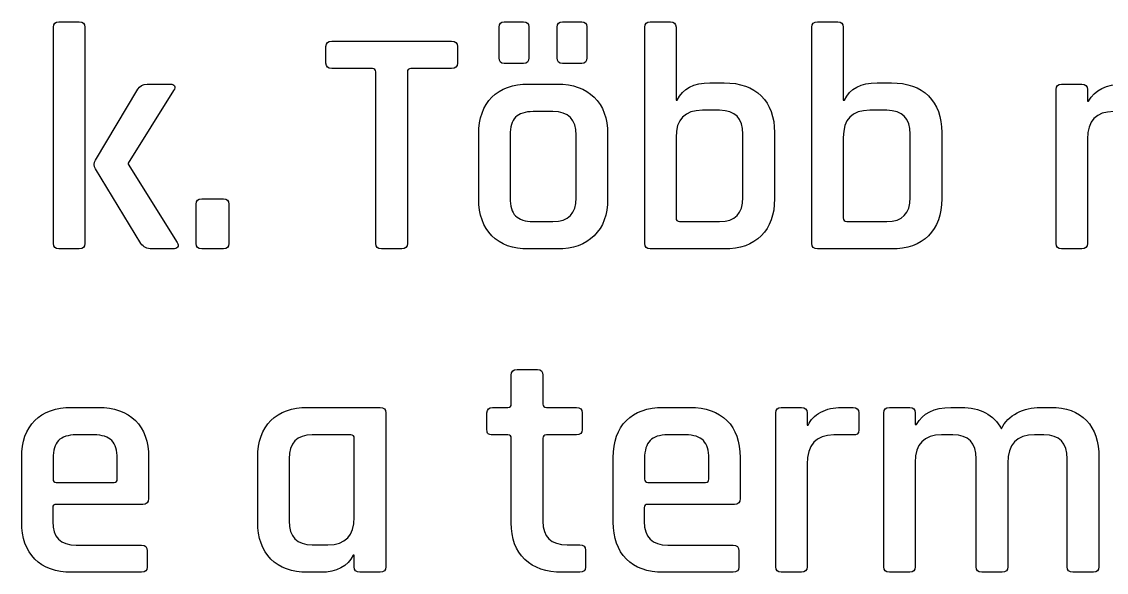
# Model space of a CAD drawing. Extents: x 23 to 195, y 64 to 143.
# Drawn here: x 158.04 to 173.44, y 89.16 to 96.97 of the extents above; entities that cross this region are included whole.
import ezdxf

# ---------------------------------------------------------------- set-up
doc = ezdxf.new("R2010")
doc.units = 0
doc.layers.add('Layer_1', color=7, linetype='CONTINUOUS')

msp = doc.modelspace()

# ---------------------------------------------------------------- linework, layer by layer
at = {"layer": 'Layer_1', "color": 7}
for points in [[(158.565452, 96.967506), (158.854729, 96.967506)], [(164.889275, 96.967611), (165.164442, 96.967611)], [(165.23782, 96.894234), (165.23782, 96.453967)], [(165.714775, 96.967611), (165.989942, 96.967611)], [(166.06332, 96.894234), (166.06332, 96.453967)], [(166.962092, 96.967541), (167.25137, 96.967541)], [(169.337486, 96.967541), (169.626763, 96.967541)], [(158.487488, 93.821433), (158.487488, 96.889542)], [(158.93234, 96.889542), (158.93234, 93.821433)], [(164.815898, 96.453967), (164.815898, 96.889648)], [(165.641398, 96.453967), (165.641398, 96.889648)], [(166.884481, 93.821469), (166.884481, 96.889577)], [(167.328981, 96.889577), (167.328981, 95.853116), (167.347325, 95.853116)], [(169.259875, 93.821469), (169.259875, 96.889577)], [(169.704375, 96.889577), (169.704375, 95.853116), (169.722719, 95.853116)], [(162.357742, 96.380554), (162.357742, 96.614446)], [(162.440645, 96.692409), (164.142092, 96.692409)], [(164.224289, 96.614446), (164.224289, 96.380554)], [(163.018142, 96.30259), (162.440645, 96.30259)], [(164.142092, 96.30259), (163.563889, 96.30259)], [(165.164442, 96.376003), (164.889275, 96.376003)], [(165.989942, 96.376003), (165.714775, 96.376003)], [(163.064003, 93.821504), (163.064003, 96.256729)], [(163.513795, 96.256729), (163.513795, 93.821504)], [(159.083682, 95.00465), (159.684463, 96.009008)], [(160.193521, 95.990664), (159.546879, 94.963375), (159.546879, 94.945031), (160.243968, 93.835192)], [(159.81746, 96.082386), (160.148013, 96.082386)], [(165.23782, 96.082492), (165.641398, 96.082492)], [(167.810875, 96.100766), (168.012311, 96.100766)], [(170.186269, 96.100766), (170.387705, 96.100766)], [(172.726587, 93.821504), (172.726587, 96.004493)], [(172.80455, 96.082457), (173.093475, 96.082457)], [(173.171439, 96.004493), (173.171439, 95.839393), (173.189431, 95.839393)], [(165.581778, 95.692673), (165.302025, 95.692673)], [(167.948106, 95.710946), (167.705395, 95.710946)], [(170.3235, 95.710946), (170.080788, 95.710946)], [(164.527325, 94.454423), (164.527325, 95.371645)], [(164.972178, 95.357886), (164.972178, 94.468181)], [(165.912331, 94.468181), (165.912331, 95.357886)], [(166.356831, 95.371645), (166.356831, 94.454423)], [(168.278658, 94.472696), (168.278658, 95.371574)], [(168.727745, 95.394505), (168.727745, 94.454352)], [(170.654052, 94.472696), (170.654052, 95.371574)], [(171.103138, 95.394505), (171.103138, 94.454352)], [(167.328981, 95.325713), (167.328981, 94.183771)], [(169.704375, 95.325713), (169.704375, 94.183771)], [(173.171439, 95.302818), (173.171439, 93.821504)], [(159.730324, 93.821433), (159.083682, 94.880825)], [(160.592548, 94.454423), (160.904403, 94.454423)], [(160.514584, 93.821539), (160.514584, 94.381045)], [(160.977781, 94.381045), (160.977781, 93.821539)], [(165.302025, 94.133395), (165.581778, 94.133395)], [(167.379428, 94.133324), (167.948106, 94.133324)], [(169.754822, 94.133324), (170.3235, 94.133324)], [(158.854729, 93.743469), (158.565452, 93.743469)], [(160.184349, 93.743469), (159.886252, 93.743469)], [(160.904403, 93.743575), (160.592548, 93.743575)], [(163.435831, 93.74354), (163.146906, 93.74354)], [(165.641398, 93.743575), (165.23782, 93.743575)], [(168.012311, 93.743505), (166.962092, 93.743505)], [(170.387705, 93.743505), (169.337486, 93.743505)], [(173.093475, 93.74354), (172.80455, 93.74354)], [(165.071132, 92.032885), (165.36041, 92.032885)], [(164.988582, 91.542171), (164.988582, 91.954921)], [(165.438021, 91.954921), (165.438021, 91.542171)], [(158.747062, 91.49624), (159.12277, 91.49624)], [(162.099509, 91.49631), (163.126798, 91.49631)], [(163.208995, 91.418346), (163.208995, 89.235358)], [(164.644624, 91.179869), (164.644624, 91.418346)], [(164.722588, 91.49631), (164.942721, 91.49631)], [(165.488468, 91.49631), (165.914977, 91.49631)], [(165.997527, 91.418346), (165.997527, 91.179869)], [(167.148605, 91.49624), (167.524314, 91.49624)], [(168.744748, 89.235393), (168.744748, 91.418382)], [(168.822712, 91.496346), (169.111637, 91.496346)], [(169.189601, 91.418382), (169.189601, 91.244109), (169.207593, 91.244109)], [(169.675729, 91.496346), (169.845415, 91.496346)], [(169.923379, 91.418382), (169.923379, 91.179904)], [(170.280919, 89.235393), (170.280919, 91.418382)], [(170.358883, 91.496346), (170.647808, 91.496346)], [(170.725772, 91.418382), (170.725772, 91.253282), (170.743764, 91.253282)], [(171.229892, 91.496346), (171.381586, 91.496346)], [(172.500597, 91.496346), (172.647353, 91.496346)], [(159.063503, 91.10642), (158.811267, 91.10642)], [(162.709109, 91.106491), (162.163714, 91.106491)], [(162.759909, 89.937033), (162.759909, 91.06063)], [(164.942721, 91.106491), (164.722588, 91.106491)], [(164.988582, 89.859069), (164.988582, 91.06063)], [(165.438021, 91.06063), (165.438021, 89.881999)], [(165.914977, 91.106491), (165.488468, 91.106491)], [(167.465047, 91.10642), (167.212811, 91.10642)], [(169.845415, 91.106526), (169.570248, 91.106526)], [(171.261994, 91.106526), (171.101833, 91.106526)], [(172.555278, 91.106526), (172.42228, 91.106526)], [(158.036214, 89.86817), (158.036214, 90.785393)], [(158.481067, 90.771634), (158.481067, 90.478123)], [(159.393703, 90.478123), (159.393703, 90.771634)], [(159.838556, 90.785393), (159.838556, 90.202956)], [(161.388662, 89.868241), (161.388662, 90.785463)], [(161.833514, 90.767119), (161.833514, 89.886585)], [(166.437758, 89.86817), (166.437758, 90.785393)], [(166.882611, 90.771634), (166.882611, 90.478123)], [(167.795247, 90.478123), (167.795247, 90.771634)], [(168.2401, 90.785393), (168.2401, 90.202956)], [(171.592547, 89.235393), (171.592547, 90.767154)], [(172.88583, 89.235393), (172.88583, 90.767154)], [(173.334917, 90.785498), (173.334917, 89.235393)], [(169.189601, 90.68919), (169.189601, 89.235393)], [(170.725772, 90.716707), (170.725772, 89.235393)], [(172.041633, 90.707534), (172.041633, 89.235393)], [(158.526928, 90.432262), (159.347842, 90.432262)], [(166.928472, 90.432262), (167.749386, 90.432262)], [(159.756006, 90.120406), (158.526928, 90.120406)], [(168.15755, 90.120406), (166.928472, 90.120406)], [(158.476128, 90.074545), (158.476128, 89.877343)], [(166.877672, 90.074545), (166.877672, 89.877343)], [(158.811267, 89.542556), (159.737662, 89.542556)], [(162.163714, 89.547213), (162.383848, 89.547213)], [(165.78198, 89.547213), (165.961191, 89.547213)], [(167.212811, 89.542556), (168.139205, 89.542556)], [(159.820212, 89.460006), (159.820212, 89.230701)], [(162.759909, 89.235358), (162.759909, 89.400458), (162.741564, 89.400458)], [(166.043388, 89.469249), (166.043388, 89.230771)], [(168.221755, 89.460006), (168.221755, 89.230701)], [(159.737662, 89.157323), (158.747062, 89.157323)], [(162.278367, 89.157394), (162.099509, 89.157394)], [(163.126798, 89.157394), (162.837873, 89.157394)], [(165.961191, 89.157394), (165.713541, 89.157394)], [(168.139205, 89.157323), (167.148605, 89.157323)], [(169.111637, 89.157429), (168.822712, 89.157429)], [(170.647808, 89.157429), (170.358883, 89.157429)], [(171.959436, 89.157429), (171.670158, 89.157429)], [(173.256953, 89.157429), (172.963442, 89.157429)]]:
    msp.add_lwpolyline(points, dxfattribs=at)
for points in [[(158.487488, 96.889542), (158.487488, 96.941753), (158.513593, 96.967506), (158.565452, 96.967506)], [(158.854729, 96.967506), (158.906235, 96.967506), (158.93234, 96.941753), (158.93234, 96.889542)], [(164.815898, 96.889648), (164.815898, 96.941506), (164.840239, 96.967611), (164.889275, 96.967611)], [(165.164442, 96.967611), (165.213478, 96.967611), (165.23782, 96.942917), (165.23782, 96.894234)], [(165.641398, 96.889648), (165.641398, 96.941506), (165.665739, 96.967611), (165.714775, 96.967611)], [(165.989942, 96.967611), (166.038978, 96.967611), (166.06332, 96.942917), (166.06332, 96.894234)], [(166.884481, 96.889577), (166.884481, 96.941435), (166.910233, 96.967541), (166.962092, 96.967541)], [(167.25137, 96.967541), (167.302875, 96.967541), (167.328981, 96.941435), (167.328981, 96.889577)], [(169.259875, 96.889577), (169.259875, 96.941435), (169.285627, 96.967541), (169.337486, 96.967541)], [(169.626763, 96.967541), (169.678269, 96.967541), (169.704375, 96.941435), (169.704375, 96.889577)], [(162.357742, 96.614446), (162.357742, 96.666304), (162.385259, 96.692409), (162.440645, 96.692409)], [(164.142092, 96.692409), (164.196773, 96.692409), (164.224289, 96.666304), (164.224289, 96.614446)], [(164.889275, 96.376003), (164.840239, 96.376003), (164.815898, 96.402109), (164.815898, 96.453967)], [(165.23782, 96.453967), (165.23782, 96.402109), (165.213478, 96.376003), (165.164442, 96.376003)], [(165.714775, 96.376003), (165.665739, 96.376003), (165.641398, 96.402109), (165.641398, 96.453967)], [(166.06332, 96.453967), (166.06332, 96.402109), (166.038978, 96.376003), (165.989942, 96.376003)], [(162.440645, 96.30259), (162.385259, 96.30259), (162.357742, 96.328696), (162.357742, 96.380554)], [(163.064003, 96.256729), (163.064003, 96.287068), (163.048834, 96.30259), (163.018142, 96.30259)], [(163.563889, 96.30259), (163.530728, 96.30259), (163.513795, 96.287068), (163.513795, 96.256729)], [(164.224289, 96.380554), (164.224289, 96.328696), (164.196773, 96.30259), (164.142092, 96.30259)], [(159.684463, 96.009008), (159.711979, 96.058044), (159.756429, 96.082386), (159.81746, 96.082386)], [(160.148013, 96.082386), (160.175177, 96.082386), (160.194227, 96.073919), (160.205163, 96.057339)], [(160.205163, 96.057339), (160.215746, 96.040406), (160.211865, 96.018181), (160.193521, 95.990664)], [(164.712887, 95.896578), (164.836712, 96.020403), (165.011689, 96.082492), (165.23782, 96.082492)], [(165.641398, 96.082492), (165.864706, 96.082492), (166.039684, 96.020403), (166.166684, 95.896578)], [(167.347325, 95.853116), (167.423878, 96.018216), (167.578042, 96.100766), (167.810875, 96.100766)], [(168.012311, 96.100766), (168.238795, 96.100766), (168.414478, 96.038677), (168.539714, 95.914852)], [(169.722719, 95.853116), (169.799272, 96.018216), (169.953436, 96.100766), (170.186269, 96.100766)], [(170.387705, 96.100766), (170.614188, 96.100766), (170.789872, 96.038677), (170.915108, 95.914852)], [(172.726587, 96.004493), (172.726587, 96.056351), (172.752339, 96.082457), (172.80455, 96.082457)], [(173.093475, 96.082457), (173.144981, 96.082457), (173.171439, 96.056351), (173.171439, 96.004493)], [(173.189431, 95.839393), (173.277978, 96.001318), (173.440256, 96.082457), (173.675559, 96.082457)], [(164.527325, 95.371645), (164.527325, 95.597775), (164.589062, 95.772753), (164.712887, 95.896578)], [(166.166684, 95.896578), (166.293684, 95.772753), (166.356831, 95.597775), (166.356831, 95.371645)], [(168.539714, 95.914852), (168.665303, 95.79138), (168.727745, 95.617813), (168.727745, 95.394505)], [(170.915108, 95.914852), (171.040697, 95.79138), (171.103138, 95.617813), (171.103138, 95.394505)], [(165.302025, 95.692673), (165.185962, 95.692673), (165.102, 95.665861), (165.049789, 95.612239)], [(165.912331, 95.357886), (165.912331, 95.580842), (165.801912, 95.692673), (165.581778, 95.692673)], [(167.705395, 95.710946), (167.45457, 95.710946), (167.328981, 95.582535), (167.328981, 95.325713)], [(168.278658, 95.371574), (168.278658, 95.597705), (168.168239, 95.710946), (167.948106, 95.710946)], [(170.080788, 95.710946), (169.829963, 95.710946), (169.704375, 95.582535), (169.704375, 95.325713)], [(170.654052, 95.371574), (170.654052, 95.597705), (170.543633, 95.710946), (170.3235, 95.710946)], [(173.5475, 95.692637), (173.296675, 95.692637), (173.171439, 95.562815), (173.171439, 95.302818)], [(165.049789, 95.612239), (164.997931, 95.55897), (164.972178, 95.47395), (164.972178, 95.357886)], [(159.083682, 94.880825), (159.062163, 94.920689), (159.062163, 94.961964), (159.083682, 95.00465)], [(160.514584, 94.381045), (160.514584, 94.429728), (160.54069, 94.454423), (160.592548, 94.454423)], [(160.904403, 94.454423), (160.95344, 94.454423), (160.977781, 94.429728), (160.977781, 94.381045)], [(164.712887, 93.931606), (164.589062, 94.056842), (164.527325, 94.231114), (164.527325, 94.454423)], [(164.972178, 94.468181), (164.972178, 94.352117), (164.997931, 94.267098), (165.049789, 94.213475)], [(165.581778, 94.133395), (165.801912, 94.133395), (165.912331, 94.244873), (165.912331, 94.468181)], [(166.356831, 94.454423), (166.356831, 94.231114), (166.293684, 94.056842), (166.166684, 93.931606)], [(167.948106, 94.133324), (168.168239, 94.133324), (168.278658, 94.246213), (168.278658, 94.472696)], [(168.727745, 94.454352), (168.727745, 94.231044), (168.665303, 94.056771), (168.539714, 93.931535)], [(170.3235, 94.133324), (170.543633, 94.133324), (170.654052, 94.246213), (170.654052, 94.472696)], [(171.103138, 94.454352), (171.103138, 94.231044), (171.040697, 94.056771), (170.915108, 93.931535)], [(165.049789, 94.213475), (165.102, 94.160206), (165.185962, 94.133395), (165.302025, 94.133395)], [(167.328981, 94.183771), (167.328981, 94.149905), (167.345914, 94.133324), (167.379428, 94.133324)], [(169.704375, 94.183771), (169.704375, 94.149905), (169.721308, 94.133324), (169.754822, 94.133324)], [(158.565452, 93.743469), (158.513593, 93.743469), (158.487488, 93.769575), (158.487488, 93.821433)], [(158.93234, 93.821433), (158.93234, 93.769575), (158.906235, 93.743469), (158.854729, 93.743469)], [(159.886252, 93.743469), (159.816049, 93.743469), (159.76419, 93.769575), (159.730324, 93.821433)], [(160.243968, 93.835192), (160.259138, 93.81085), (160.261607, 93.789331), (160.251024, 93.770986)], [(160.592548, 93.743575), (160.54069, 93.743575), (160.514584, 93.769681), (160.514584, 93.821539)], [(160.977781, 93.821539), (160.977781, 93.769681), (160.95344, 93.743575), (160.904403, 93.743575)], [(163.146906, 93.74354), (163.09152, 93.74354), (163.064003, 93.769646), (163.064003, 93.821504)], [(163.513795, 93.821504), (163.513795, 93.769646), (163.487337, 93.74354), (163.435831, 93.74354)], [(165.23782, 93.743575), (165.011689, 93.743575), (164.836712, 93.80637), (164.712887, 93.931606)], [(166.166684, 93.931606), (166.039684, 93.80637), (165.864706, 93.743575), (165.641398, 93.743575)], [(166.962092, 93.743505), (166.910233, 93.743505), (166.884481, 93.76961), (166.884481, 93.821469)], [(168.539714, 93.931535), (168.414478, 93.806299), (168.238795, 93.743505), (168.012311, 93.743505)], [(169.337486, 93.743505), (169.285627, 93.743505), (169.259875, 93.76961), (169.259875, 93.821469)], [(170.915108, 93.931535), (170.789872, 93.806299), (170.614188, 93.743505), (170.387705, 93.743505)], [(172.80455, 93.74354), (172.752339, 93.74354), (172.726587, 93.769646), (172.726587, 93.821504)], [(173.171439, 93.821504), (173.171439, 93.769646), (173.144981, 93.74354), (173.093475, 93.74354)], [(160.251024, 93.770986), (160.240088, 93.752642), (160.218215, 93.743469), (160.184349, 93.743469)], [(164.988582, 91.954921), (164.988582, 92.00678), (165.016099, 92.032885), (165.071132, 92.032885)], [(165.36041, 92.032885), (165.412268, 92.032885), (165.438021, 92.00678), (165.438021, 91.954921)], [(164.942721, 91.49631), (164.973413, 91.49631), (164.988582, 91.51148), (164.988582, 91.542171)], [(165.438021, 91.542171), (165.438021, 91.51148), (165.454955, 91.49631), (165.488468, 91.49631)], [(158.222128, 91.310679), (158.3456, 91.434504), (158.520578, 91.49624), (158.747062, 91.49624)], [(159.12277, 91.49624), (159.349253, 91.49624), (159.524937, 91.434504), (159.650525, 91.310679)], [(161.574575, 91.310749), (161.698048, 91.434574), (161.873025, 91.49631), (162.099509, 91.49631)], [(163.126798, 91.49631), (163.181831, 91.49631), (163.208995, 91.470205), (163.208995, 91.418346)], [(164.644624, 91.418346), (164.644624, 91.470205), (164.67073, 91.49631), (164.722588, 91.49631)], [(165.914977, 91.49631), (165.97001, 91.49631), (165.997527, 91.470205), (165.997527, 91.418346)], [(166.623672, 91.310679), (166.747144, 91.434504), (166.922122, 91.49624), (167.148605, 91.49624)], [(167.524314, 91.49624), (167.750797, 91.49624), (167.92648, 91.434504), (168.052069, 91.310679)], [(168.744748, 91.418382), (168.744748, 91.47024), (168.770501, 91.496346), (168.822712, 91.496346)], [(169.111637, 91.496346), (169.163143, 91.496346), (169.189601, 91.47024), (169.189601, 91.418382)], [(169.207593, 91.244109), (169.238285, 91.320309), (169.297198, 91.381693), (169.384335, 91.427554)], [(169.384335, 91.427554), (169.471823, 91.473415), (169.568485, 91.496346), (169.675729, 91.496346)], [(169.845415, 91.496346), (169.897273, 91.496346), (169.923379, 91.47024), (169.923379, 91.418382)], [(170.280919, 91.418382), (170.280919, 91.47024), (170.306672, 91.496346), (170.358883, 91.496346)], [(170.647808, 91.496346), (170.699314, 91.496346), (170.725772, 91.47024), (170.725772, 91.418382)], [(170.743764, 91.253282), (170.832311, 91.415207), (170.994589, 91.496346), (171.229892, 91.496346)], [(171.381586, 91.496346), (171.64758, 91.496346), (171.837022, 91.395451), (171.949911, 91.193662)], [(171.949911, 91.193662), (171.998947, 91.291382), (172.074089, 91.366523), (172.174983, 91.418382)], [(172.174983, 91.418382), (172.275525, 91.47024), (172.38418, 91.496346), (172.500597, 91.496346)], [(172.647353, 91.496346), (172.870308, 91.496346), (173.0407, 91.434609), (173.158528, 91.310784)], [(158.036214, 90.785393), (158.036214, 91.011876), (158.09795, 91.186854), (158.222128, 91.310679)], [(159.650525, 91.310679), (159.775762, 91.186854), (159.838556, 91.011876), (159.838556, 90.785393)], [(161.388662, 90.785463), (161.388662, 91.011594), (161.450398, 91.186571), (161.574575, 91.310749)], [(166.437758, 90.785393), (166.437758, 91.011876), (166.499494, 91.186854), (166.623672, 91.310679)], [(168.052069, 91.310679), (168.177305, 91.186854), (168.2401, 91.011876), (168.2401, 90.785393)], [(173.158528, 91.310784), (173.276003, 91.186607), (173.334917, 91.011629), (173.334917, 90.785498)], [(158.811267, 91.10642), (158.695203, 91.10642), (158.610889, 91.079609), (158.559031, 91.02634)], [(159.315739, 91.02634), (159.263881, 91.079609), (159.17992, 91.10642), (159.063503, 91.10642)], [(162.163714, 91.106491), (161.943581, 91.106491), (161.833514, 90.993249), (161.833514, 90.767119)], [(162.759909, 91.06063), (162.759909, 91.090969), (162.742975, 91.106491), (162.709109, 91.106491)], [(164.660852, 91.122366), (164.649916, 91.133302), (164.644624, 91.152352), (164.644624, 91.179869)], [(164.722588, 91.106491), (164.692249, 91.106491), (164.671435, 91.111783), (164.660852, 91.122366)], [(164.988582, 91.06063), (164.988582, 91.091321), (164.973413, 91.106491), (164.942721, 91.106491)], [(165.488468, 91.106491), (165.454955, 91.106491), (165.438021, 91.091321), (165.438021, 91.06063)], [(165.997527, 91.179869), (165.997527, 91.130833), (165.97001, 91.106491), (165.914977, 91.106491)], [(167.212811, 91.10642), (167.096747, 91.10642), (167.012433, 91.079609), (166.960575, 91.02634)], [(167.717283, 91.02634), (167.665425, 91.079609), (167.581464, 91.10642), (167.465047, 91.10642)], [(169.570248, 91.106526), (169.316248, 91.106526), (169.189601, 90.967179), (169.189601, 90.68919)], [(169.923379, 91.179904), (169.923379, 91.121696), (169.897273, 91.097354), (169.845415, 91.106526)], [(171.101833, 91.106526), (170.851008, 91.106526), (170.725772, 90.976704), (170.725772, 90.716707)], [(171.592547, 90.767154), (171.592547, 90.993284), (171.482128, 91.106526), (171.261994, 91.106526)], [(172.42228, 91.106526), (172.168986, 91.106526), (172.041633, 90.973529), (172.041633, 90.707534)], [(172.88583, 90.767154), (172.88583, 90.993284), (172.775411, 91.106526), (172.555278, 91.106526)], [(158.559031, 91.02634), (158.50682, 90.972718), (158.481067, 90.888051), (158.481067, 90.771634)], [(159.393703, 90.771634), (159.393703, 90.888051), (159.367598, 90.972718), (159.315739, 91.02634)], [(166.960575, 91.02634), (166.908364, 90.972718), (166.882611, 90.888051), (166.882611, 90.771634)], [(167.795247, 90.771634), (167.795247, 90.888051), (167.769142, 90.972718), (167.717283, 91.02634)], [(158.481067, 90.478123), (158.481067, 90.447431), (158.496237, 90.432262), (158.526928, 90.432262)], [(159.347842, 90.432262), (159.378181, 90.432262), (159.393703, 90.447431), (159.393703, 90.478123)], [(166.882611, 90.478123), (166.882611, 90.447431), (166.89778, 90.432262), (166.928472, 90.432262)], [(167.749386, 90.432262), (167.779725, 90.432262), (167.795247, 90.447431), (167.795247, 90.478123)], [(158.526928, 90.120406), (158.493062, 90.120406), (158.476128, 90.105237), (158.476128, 90.074545)], [(159.838556, 90.202956), (159.838556, 90.147923), (159.811039, 90.120406), (159.756006, 90.120406)], [(166.928472, 90.120406), (166.894605, 90.120406), (166.877672, 90.105237), (166.877672, 90.074545)], [(168.2401, 90.202956), (168.2401, 90.147923), (168.212583, 90.120406), (168.15755, 90.120406)], [(158.222128, 89.345354), (158.09795, 89.47059), (158.036214, 89.645215), (158.036214, 89.86817)], [(158.476128, 89.877343), (158.476128, 89.654034), (158.587959, 89.542556), (158.811267, 89.542556)], [(161.574575, 89.345424), (161.450398, 89.47066), (161.388662, 89.644933), (161.388662, 89.868241)], [(161.833514, 89.886585), (161.833514, 89.660102), (161.943581, 89.547213), (162.163714, 89.547213)], [(162.383848, 89.547213), (162.634673, 89.547213), (162.759909, 89.677035), (162.759909, 89.937033)], [(165.181552, 89.340838), (165.052788, 89.463252), (164.988582, 89.636113), (164.988582, 89.859069)], [(165.438021, 89.881999), (165.438021, 89.658691), (165.552674, 89.547213), (165.78198, 89.547213)], [(166.623672, 89.345354), (166.499494, 89.47059), (166.437758, 89.645215), (166.437758, 89.86817)], [(166.877672, 89.877343), (166.877672, 89.654034), (166.989503, 89.542556), (167.212811, 89.542556)], [(159.737662, 89.542556), (159.792695, 89.542556), (159.820212, 89.51504), (159.820212, 89.460006)], [(165.961191, 89.547213), (166.015871, 89.547213), (166.043388, 89.521108), (166.043388, 89.469249)], [(168.139205, 89.542556), (168.194239, 89.542556), (168.221755, 89.51504), (168.221755, 89.460006)], [(158.747062, 89.157323), (158.520578, 89.157323), (158.3456, 89.220118), (158.222128, 89.345354)], [(162.099509, 89.157394), (161.873025, 89.157394), (161.698048, 89.220188), (161.574575, 89.345424)], [(162.741564, 89.400458), (162.668187, 89.238533), (162.51367, 89.157394), (162.278367, 89.157394)], [(167.148605, 89.157323), (166.922122, 89.157323), (166.747144, 89.220118), (166.623672, 89.345354)], [(159.820212, 89.230701), (159.820212, 89.182018), (159.792695, 89.157323), (159.737662, 89.157323)], [(162.837873, 89.157394), (162.785662, 89.157394), (162.759909, 89.183499), (162.759909, 89.235358)], [(163.208995, 89.235358), (163.208995, 89.183499), (163.181831, 89.157394), (163.126798, 89.157394)], [(165.713541, 89.157394), (165.487057, 89.157394), (165.30961, 89.218424), (165.181552, 89.340838)], [(166.043388, 89.230771), (166.043388, 89.181735), (166.015871, 89.157394), (165.961191, 89.157394)], [(168.221755, 89.230701), (168.221755, 89.182018), (168.194239, 89.157323), (168.139205, 89.157323)], [(168.822712, 89.157429), (168.770501, 89.157429), (168.744748, 89.183534), (168.744748, 89.235393)], [(169.189601, 89.235393), (169.189601, 89.183534), (169.163143, 89.157429), (169.111637, 89.157429)], [(170.358883, 89.157429), (170.306672, 89.157429), (170.280919, 89.183534), (170.280919, 89.235393)], [(170.725772, 89.235393), (170.725772, 89.183534), (170.699314, 89.157429), (170.647808, 89.157429)], [(171.670158, 89.157429), (171.6183, 89.157429), (171.592547, 89.183534), (171.592547, 89.235393)], [(172.041633, 89.235393), (172.041633, 89.183534), (172.014469, 89.157429), (171.959436, 89.157429)], [(172.963442, 89.157429), (172.911583, 89.157429), (172.88583, 89.183534), (172.88583, 89.235393)], [(173.334917, 89.235393), (173.334917, 89.183534), (173.309164, 89.157429), (173.256953, 89.157429)]]:
    msp.add_open_spline(points, degree=3, dxfattribs=at)

doc.saveas('drawing.dxf')
